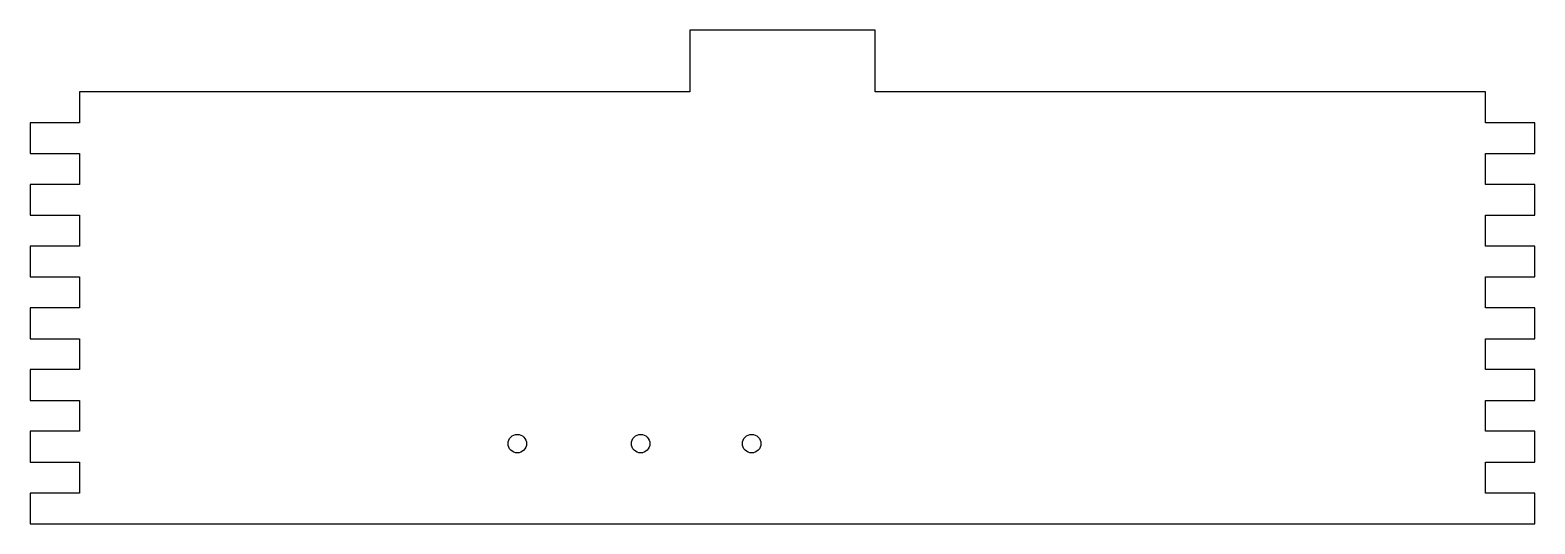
# Model space of a CAD drawing. Header units: millimetres. Extents: x -121 to 123, y -35 to 45.
import ezdxf

# ---------------------------------------------------------------- set-up
doc = ezdxf.new("R2010")
doc.units = ezdxf.units.MM
doc.layers.get('0').update_dxf_attribs({"linetype": 'CONTINUOUS'})

msp = doc.modelspace()

# ---------------------------------------------------------------- linework, layer by layer
msp.add_lwpolyline([(-121, -35), (-89.25, -35), (-72.75, -35), (115, -35), (123, -35), (123, -30), (115, -30), (115, -25), (123, -25), (123, -20), (115, -20), (115, -15), (123, -15), (123, -10), (115, -10), (115, -5), (123, -5), (123, 0), (115, 0), (115, 5), (123, 5), (123, 10), (115, 10), (115, 15), (123, 15), (123, 20), (115, 20), (115, 25), (123, 25), (123, 30), (115, 30), (115, 35), (16, 35), (16, 45), (-14, 45), (-14, 35), (-113, 35), (-113, 30), (-121, 30), (-121, 25), (-113, 25), (-113, 20), (-121, 20), (-121, 15), (-113, 15), (-113, 10), (-121, 10), (-121, 5), (-113, 5), (-113, 0), (-121, 0), (-121, -5), (-113, -5), (-113, -10), (-121, -10), (-121, -15), (-113, -15), (-113, -20), (-121, -20), (-121, -25), (-113, -25), (-113, -30), (-121, -30)], close=True)
for centre in [(-42, -22), (-22, -22), (-4, -22)]:
    msp.add_circle(centre, 1.5)

doc.saveas('drawing.dxf')
